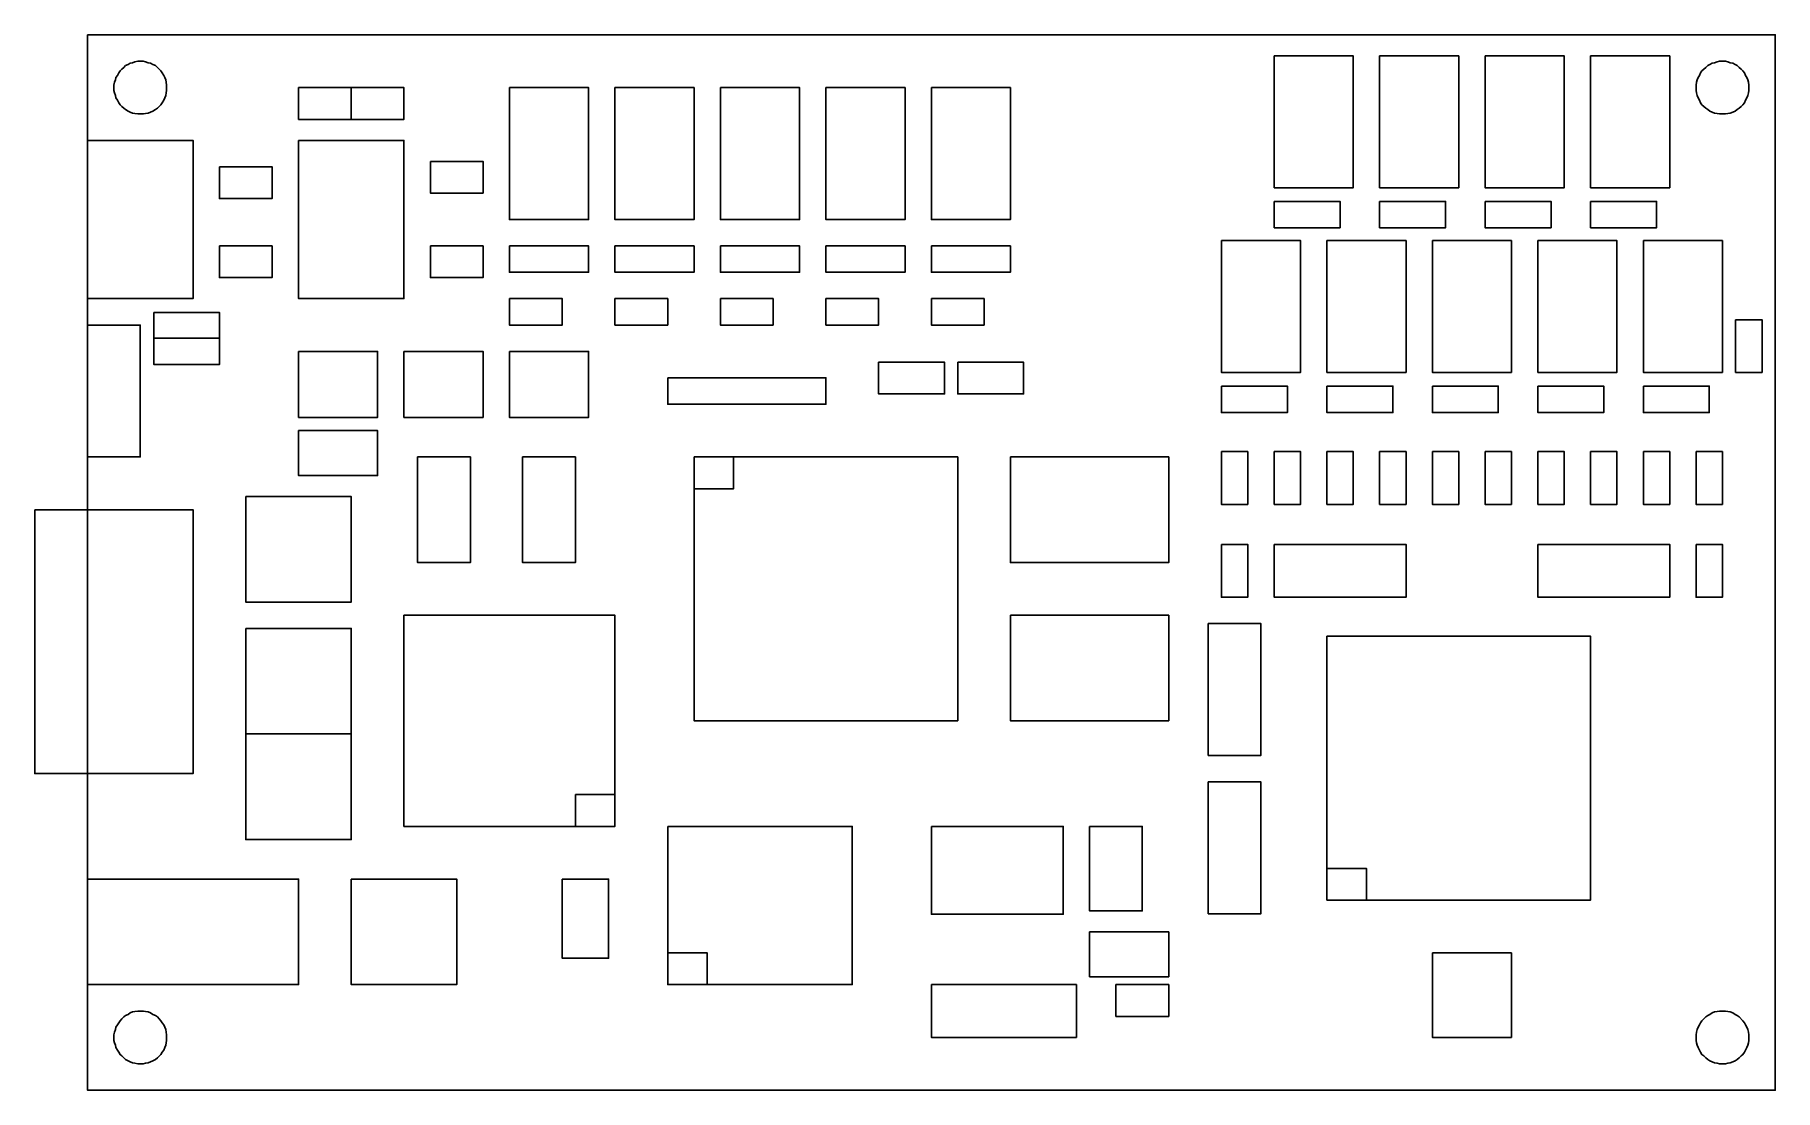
# Model space of a CAD drawing. Extents: x -250 to 8000, y 0 to 5000.
import ezdxf

# ---------------------------------------------------------------- set-up
doc = ezdxf.new("R2010")
doc.units = 0
doc.header["$MEASUREMENT"] = 0
doc.layers.get('0').update_dxf_attribs({"color": 1, "linetype": 'CONTINUOUS'})

msp = doc.modelspace()

# ---------------------------------------------------------------- linework, layer by layer
for points in [[(0, 5000), (0, 0), (8000, 0), (8000, 5000)], [(375, 4750), (375, 4761.57), (372.69, 4775.46), (370.37, 4787.04), (365.74, 4798.61), (361.11, 4807.87), (354.17, 4819.44), (347.22, 4828.7), (340.28, 4837.96), (331.02, 4844.91), (321.76, 4854.17), (310.19, 4858.8), (298.61, 4865.74), (287.04, 4868.06), (275.46, 4872.69), (263.89, 4875), (238.43, 4875), (224.54, 4872.69), (212.96, 4868.06), (201.39, 4865.74), (192.13, 4858.8), (180.56, 4854.17), (171.3, 4844.91), (162.04, 4837.96), (155.09, 4828.7), (148.15, 4819.44), (141.2, 4807.87), (134.26, 4798.61), (131.94, 4787.04), (127.31, 4775.46), (125, 4761.57), (125, 4736.11), (127.31, 4724.54), (131.94, 4712.96), (134.26, 4701.39), (141.2, 4689.81), (148.15, 4678.24), (155.09, 4668.98), (162.04, 4659.72), (171.3, 4652.78), (180.56, 4645.83), (192.13, 4638.89), (201.39, 4634.26), (212.96, 4629.63), (224.54, 4627.31), (238.43, 4625), (263.89, 4625), (275.46, 4627.31), (287.04, 4629.63), (298.61, 4634.26), (310.19, 4638.89), (321.76, 4645.83), (331.02, 4652.78), (340.28, 4659.72), (347.22, 4668.98), (354.17, 4678.24), (361.11, 4689.81), (365.74, 4701.39), (370.37, 4712.96), (372.69, 4724.54), (375, 4736.11)], [(5625, 4900.46), (5625, 4275.46), (6000, 4275.46), (6000, 4900.46)], [(6125, 4900.46), (6125, 4275.46), (6500, 4275.46), (6500, 4900.46)], [(6625, 4900.46), (6625, 4275.46), (7000, 4275.46), (7000, 4900.46)], [(7125, 4900.46), (7125, 4275.46), (7500, 4275.46), (7500, 4900.46)], [(7875, 4750), (7875, 4761.57), (7872.69, 4775.46), (7870.37, 4787.04), (7865.74, 4798.61), (7858.8, 4807.87), (7854.17, 4819.44), (7847.22, 4828.7), (7837.96, 4837.96), (7828.7, 4844.91), (7819.44, 4854.17), (7810.19, 4858.8), (7798.61, 4865.74), (7787.04, 4868.06), (7775.46, 4872.69), (7763.89, 4875), (7736.11, 4875), (7724.54, 4872.69), (7712.96, 4868.06), (7701.39, 4865.74), (7689.81, 4858.8), (7680.56, 4854.17), (7671.3, 4844.91), (7662.04, 4837.96), (7652.78, 4828.7), (7645.83, 4819.44), (7641.2, 4807.87), (7634.26, 4798.61), (7629.63, 4787.04), (7627.31, 4775.46), (7625, 4761.57), (7625, 4736.11), (7627.31, 4724.54), (7629.63, 4712.96), (7634.26, 4701.39), (7641.2, 4689.81), (7645.83, 4678.24), (7652.78, 4668.98), (7662.04, 4659.72), (7671.3, 4652.78), (7680.56, 4645.83), (7689.81, 4638.89), (7701.39, 4634.26), (7712.96, 4629.63), (7724.54, 4627.31), (7736.11, 4625), (7763.89, 4625), (7775.46, 4627.31), (7787.04, 4629.63), (7798.61, 4634.26), (7810.19, 4638.89), (7819.44, 4645.83), (7828.7, 4652.78), (7837.96, 4659.72), (7847.22, 4668.98), (7854.17, 4678.24), (7858.8, 4689.81), (7865.74, 4701.39), (7870.37, 4712.96), (7872.69, 4724.54), (7875, 4736.11)], [(1000, 4750), (1000, 4599.54), (1250, 4599.54), (1250, 4750)], [(1250, 4750), (1250, 4599.54), (1500, 4599.54), (1500, 4750)], [(2000, 4750), (2000, 4125), (2375, 4125), (2375, 4750)], [(2500, 4750), (2500, 4125), (2875, 4125), (2875, 4750)], [(3000, 4750), (3000, 4125), (3375, 4125), (3375, 4750)], [(3500, 4750), (3500, 4125), (3875, 4125), (3875, 4750)], [(4000, 4750), (4000, 4125), (4375, 4125), (4375, 4750)], [(0, 4500), (0, 3750), (500, 3750), (500, 4500)], [(1000, 4500), (1000, 3750), (1500, 3750), (1500, 4500)], [(625, 4375), (625, 4224.54), (875, 4224.54), (875, 4375)], [(1625, 4400.46), (1625, 4250), (1875, 4250), (1875, 4400.46)], [(5625, 4210.65), (5625, 4085.65), (5937.5, 4085.65), (5937.5, 4210.65)], [(6125, 4210.65), (6125, 4085.65), (6437.5, 4085.65), (6437.5, 4210.65)], [(6625, 4210.65), (6625, 4085.65), (6937.5, 4085.65), (6937.5, 4210.65)], [(7125, 4210.65), (7125, 4085.65), (7437.5, 4085.65), (7437.5, 4210.65)], [(625, 4000), (625, 3849.54), (875, 3849.54), (875, 4000)], [(1625, 4000), (1625, 3849.54), (1875, 3849.54), (1875, 4000)], [(2000, 4000), (2000, 3875), (2375, 3875), (2375, 4000)], [(2500, 4000), (2500, 3875), (2875, 3875), (2875, 4000)], [(3000, 4000), (3000, 3875), (3375, 3875), (3375, 4000)], [(3500, 4000), (3500, 3875), (3875, 3875), (3875, 4000)], [(4000, 4000), (4000, 3875), (4375, 3875), (4375, 4000)], [(5375, 4025.46), (5375, 3400.46), (5750, 3400.46), (5750, 4025.46)], [(5875, 4025.46), (5875, 3400.46), (6250, 3400.46), (6250, 4025.46)], [(6375, 4025.46), (6375, 3400.46), (6750, 3400.46), (6750, 4025.46)], [(6875, 4025.46), (6875, 3400.46), (7250, 3400.46), (7250, 4025.46)], [(7375, 4025.46), (7375, 3400.46), (7750, 3400.46), (7750, 4025.46)], [(2000, 3750), (2000, 3625), (2250, 3625), (2250, 3750)], [(2500, 3750), (2500, 3625), (2750, 3625), (2750, 3750)], [(3000, 3750), (3000, 3625), (3250, 3625), (3250, 3750)], [(3500, 3750), (3500, 3625), (3750, 3625), (3750, 3750)], [(4000, 3750), (4000, 3625), (4250, 3625), (4250, 3750)], [(314.81, 3685.19), (314.81, 3562.5), (625, 3562.5), (625, 3685.19)], [(7812.5, 3650.46), (7812.5, 3400.46), (7937.5, 3400.46), (7937.5, 3650.46)], [(0, 3625), (0, 3000), (250, 3000), (250, 3625)], [(314.81, 3562.5), (314.81, 3437.5), (625, 3437.5), (625, 3562.5)], [(1000, 3500), (1000, 3187.5), (1375, 3187.5), (1375, 3500)], [(1500, 3500), (1500, 3187.5), (1875, 3187.5), (1875, 3500)], [(2000, 3500), (2000, 3187.5), (2375, 3187.5), (2375, 3500)], [(3750, 3449.07), (3750, 3298.61), (4062.5, 3298.61), (4062.5, 3449.07)], [(4125, 3449.07), (4125, 3298.61), (4437.5, 3298.61), (4437.5, 3449.07)], [(2750, 3375), (2750, 3250), (3500, 3250), (3500, 3375)], [(5375, 3335.65), (5375, 3210.65), (5687.5, 3210.65), (5687.5, 3335.65)], [(5875, 3335.65), (5875, 3210.65), (6187.5, 3210.65), (6187.5, 3335.65)], [(6375, 3335.65), (6375, 3210.65), (6687.5, 3210.65), (6687.5, 3335.65)], [(6875, 3335.65), (6875, 3210.65), (7187.5, 3210.65), (7187.5, 3335.65)], [(7375, 3335.65), (7375, 3210.65), (7687.5, 3210.65), (7687.5, 3335.65)], [(1000, 3125), (1000, 2912.04), (1375, 2912.04), (1375, 3125)], [(1564.81, 3000), (1564.81, 2500), (1814.81, 2500), (1814.81, 3000)], [(2062.5, 3000), (2062.5, 2500), (2312.5, 2500), (2312.5, 3000)], [(2875, 3000), (2875, 2849.54), (3062.5, 2849.54), (3062.5, 3000)], [(2875, 3000), (2875, 1750), (4125, 1750), (4125, 3000)], [(4375, 3000), (4375, 2500), (5125, 2500), (5125, 3000)], [(5375, 3025.46), (5375, 2775.46), (5500, 2775.46), (5500, 3025.46)], [(5625, 3025.46), (5625, 2775.46), (5750, 2775.46), (5750, 3025.46)], [(5875, 3025.46), (5875, 2775.46), (6000, 2775.46), (6000, 3025.46)], [(6125, 3025.46), (6125, 2775.46), (6250, 2775.46), (6250, 3025.46)], [(6375, 3025.46), (6375, 2775.46), (6500, 2775.46), (6500, 3025.46)], [(6625, 3025.46), (6625, 2775.46), (6750, 2775.46), (6750, 3025.46)], [(6875, 3025.46), (6875, 2775.46), (7000, 2775.46), (7000, 3025.46)], [(7125, 3025.46), (7125, 2775.46), (7250, 2775.46), (7250, 3025.46)], [(7375, 3025.46), (7375, 2775.46), (7500, 2775.46), (7500, 3025.46)], [(7625, 3025.46), (7625, 2775.46), (7750, 2775.46), (7750, 3025.46)], [(750, 2812.5), (750, 2312.5), (1250, 2312.5), (1250, 2812.5)], [(-250, 2750), (-250, 1500), (500, 1500), (500, 2750)], [(5375, 2585.65), (5375, 2335.65), (5500, 2335.65), (5500, 2585.65)], [(5625, 2585.65), (5625, 2335.65), (6250, 2335.65), (6250, 2585.65)], [(6875, 2585.65), (6875, 2335.65), (7500, 2335.65), (7500, 2585.65)], [(7625, 2585.65), (7625, 2335.65), (7750, 2335.65), (7750, 2585.65)], [(1500, 2250), (1500, 1250), (2500, 1250), (2500, 2250)], [(4375, 2250), (4375, 1750), (5125, 1750), (5125, 2250)], [(750, 2187.5), (750, 1687.5), (1250, 1687.5), (1250, 2187.5)], [(5312.5, 2210.65), (5312.5, 1585.65), (5562.5, 1585.65), (5562.5, 2210.65)], [(5875, 2150.46), (5875, 900.46), (7125, 900.46), (7125, 2150.46)], [(750, 1687.5), (750, 1187.5), (1250, 1187.5), (1250, 1687.5)], [(5312.5, 1460.65), (5312.5, 835.65), (5562.5, 835.65), (5562.5, 1460.65)], [(2312.5, 1400.46), (2312.5, 1250), (2500, 1250), (2500, 1400.46)], [(2750, 1250), (2750, 500), (3625, 500), (3625, 1250)], [(4000, 1250), (4000, 833.33), (4625, 833.33), (4625, 1250)], [(4750, 1250), (4750, 849.54), (5000, 849.54), (5000, 1250)], [(0, 1000), (0, 500), (1000, 500), (1000, 1000)], [(1250, 1000), (1250, 500), (1750, 500), (1750, 1000)], [(2250, 1000), (2250, 625), (2469.91, 625), (2469.91, 1000)], [(5875, 1050.93), (5875, 900.46), (6062.5, 900.46), (6062.5, 1050.93)], [(4750, 750), (4750, 537.04), (5125, 537.04), (5125, 750)], [(2750, 650.46), (2750, 500), (2937.5, 500), (2937.5, 650.46)], [(6375, 650.46), (6375, 250), (6750, 250), (6750, 650.46)], [(4000, 500), (4000, 250), (4687.5, 250), (4687.5, 500)], [(4875, 500), (4875, 349.54), (5125, 349.54), (5125, 500)], [(375, 250), (375, 261.57), (372.69, 275.46), (370.37, 287.04), (365.74, 298.61), (361.11, 310.19), (354.17, 319.44), (347.22, 328.7), (340.28, 337.96), (331.02, 347.22), (321.76, 354.17), (310.19, 358.8), (298.61, 365.74), (287.04, 370.37), (275.46, 372.69), (263.89, 375), (238.43, 375), (224.54, 372.69), (212.96, 370.37), (201.39, 365.74), (192.13, 358.8), (180.56, 354.17), (171.3, 347.22), (162.04, 337.96), (155.09, 328.7), (148.15, 319.44), (141.2, 310.19), (134.26, 298.61), (131.94, 287.04), (127.31, 275.46), (125, 261.57), (125, 236.11), (127.31, 224.54), (131.94, 212.96), (134.26, 201.39), (141.2, 189.81), (148.15, 180.56), (155.09, 168.98), (162.04, 162.04), (171.3, 152.78), (180.56, 145.83), (192.13, 138.89), (201.39, 134.26), (212.96, 129.63), (224.54, 127.31), (238.43, 125), (263.89, 125), (275.46, 127.31), (287.04, 129.63), (298.61, 134.26), (310.19, 138.89), (321.76, 145.83), (331.02, 152.78), (347.22, 168.98), (354.17, 180.56), (361.11, 189.81), (365.74, 201.39), (370.37, 212.96), (372.69, 224.54), (375, 236.11)], [(7875, 250), (7875, 261.57), (7872.69, 275.46), (7870.37, 287.04), (7865.74, 298.61), (7858.8, 310.19), (7854.17, 319.44), (7847.22, 328.7), (7828.7, 347.22), (7819.44, 354.17), (7810.19, 358.8), (7798.61, 365.74), (7787.04, 370.37), (7775.46, 372.69), (7763.89, 375), (7736.11, 375), (7724.54, 372.69), (7712.96, 370.37), (7701.39, 365.74), (7689.81, 358.8), (7680.56, 354.17), (7671.3, 347.22), (7652.78, 328.7), (7645.83, 319.44), (7641.2, 310.19), (7634.26, 298.61), (7629.63, 287.04), (7627.31, 275.46), (7625, 261.57), (7625, 236.11), (7627.31, 224.54), (7629.63, 212.96), (7634.26, 201.39), (7641.2, 189.81), (7645.83, 180.56), (7652.78, 168.98), (7662.04, 162.04), (7671.3, 152.78), (7680.56, 145.83), (7689.81, 138.89), (7701.39, 134.26), (7712.96, 129.63), (7724.54, 127.31), (7736.11, 125), (7763.89, 125), (7775.46, 127.31), (7787.04, 129.63), (7798.61, 134.26), (7810.19, 138.89), (7819.44, 145.83), (7828.7, 152.78), (7837.96, 162.04), (7847.22, 168.98), (7854.17, 180.56), (7858.8, 189.81), (7865.74, 201.39), (7870.37, 212.96), (7872.69, 224.54), (7875, 236.11)]]:
    msp.add_lwpolyline(points, close=True)

doc.saveas('drawing.dxf')
